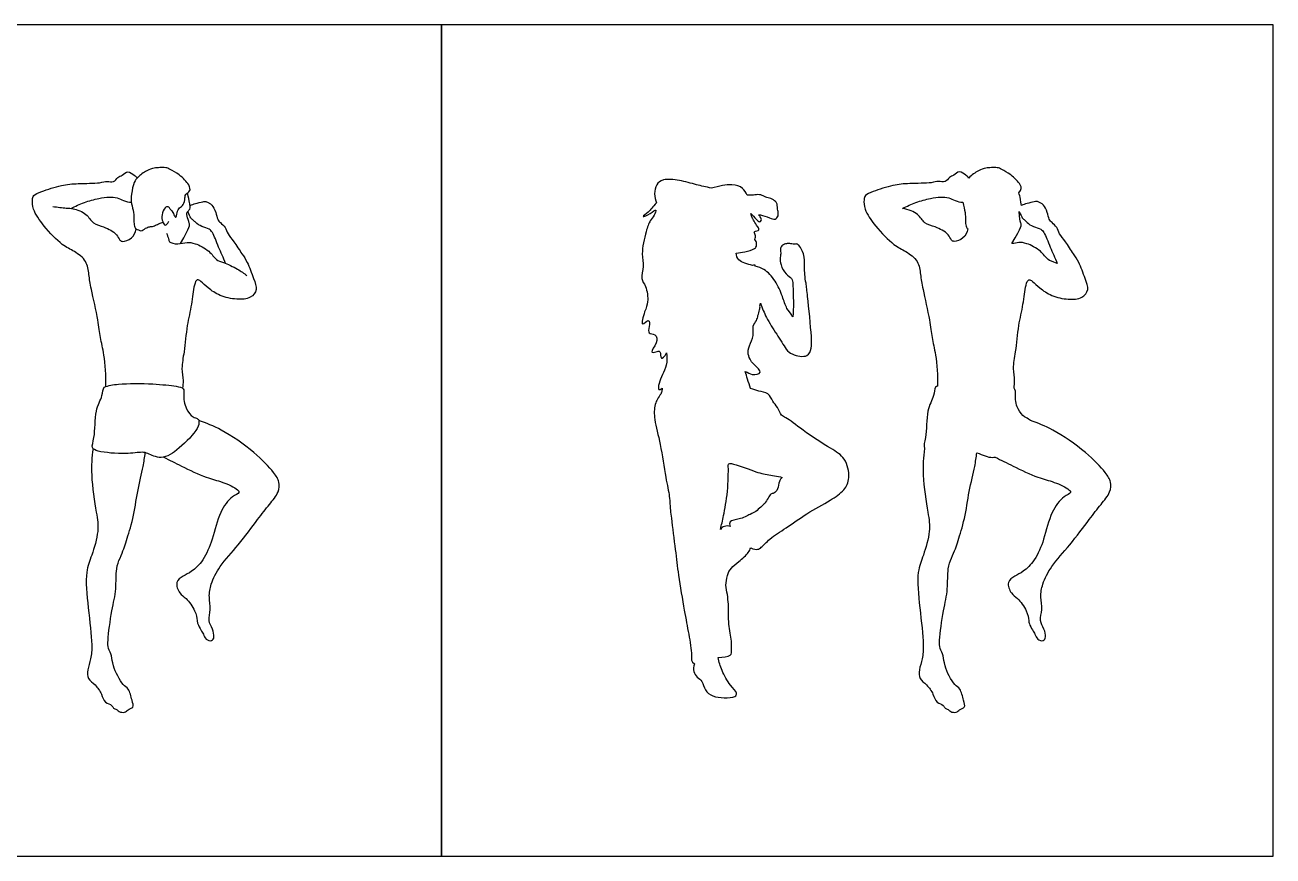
# Model space of a CAD drawing. Header units: millimetres. Extents: x 0 to 18.9, y 0.1 to 18.6.
# Drawn here: x 14.774 to 18.891, y 9.734 to 12.477 of the extents above; entities that cross this region are included whole.
import ezdxf

# ---------------------------------------------------------------- set-up
doc = ezdxf.new("R2010")
doc.units = ezdxf.units.MM
for name, color, linetype, true_color in [('AG-OUTLINE', 7, 'Continuous', 0x8000ff), ('AG-PEOPLE', 7, 'Continuous', 0x66ccff), ('X-VIEWPORT', 7, 'Continuous', 0xfb0280)]:
    doc.layers.add(name, color=color, linetype=linetype, true_color=true_color)

msp = doc.modelspace()

# ---------------------------------------------------------------- linework, layer by layer
at = {"layer": 'AG-OUTLINE'}
msp.add_lwpolyline([(17.1985, 11.5491), (17.2012, 11.5587)], dxfattribs=at)
for points, knots in [([(17.8875, 11.9721), (17.8846, 11.9756), (17.8782, 11.9814), (17.8567, 11.9985), (17.8385, 11.9801), (17.8231, 11.9759), (17.8109, 11.9559), (17.7868, 11.963), (17.7634, 11.9542), (17.6904, 11.9548), (17.6396, 11.95), (17.5747, 11.9291), (17.5449, 11.9169), (17.5411, 11.8996), (17.5428, 11.8654), (17.5795, 11.8118), (17.6382, 11.7501), (17.6797, 11.7315), (17.7233, 11.6998), (17.7282, 11.6516), (17.7359, 11.6041), (17.7597, 11.5034), (17.7652, 11.4456), (17.7806, 11.3871), (17.7852, 11.3196), (17.7847, 11.2854)], [-8.737676, -8.737676, -8.737676, -8.737676, -8.521739, -8.244047, -7.973776, -7.739982, -7.482202, -7.217501, -6.927123, -6.440659, -6.006436, -5.528902, -5.215082, -4.993105, -4.669079, -4.198288, -3.663755, -3.268339, -2.860975, -2.475995, -2.064861, -1.477242, -1.032091, -0.587518, 0, 0, 0, 0]), ([(18.0533, 11.9232), (18.0635, 11.9342), (18.0596, 11.9528), (18.0278, 11.9835), (17.9971, 12.0007), (17.9823, 12.0075), (17.9618, 12.0067), (17.9431, 12.0052), (17.9187, 11.9984), (17.8973, 11.9816), (17.8875, 11.9721)], [1.849953, 1.849953, 1.849953, 1.849953, 2.129339, 2.551662, 2.922804, 3.170577, 3.446193, 3.716684, 4.032289, 4.412742, 4.412742, 4.412742, 4.412742]), ([(17.0386, 11.9386), (17.0208, 11.9428), (16.9867, 11.95), (16.9351, 11.9658), (16.8804, 11.9708), (16.8554, 11.9518), (16.8494, 11.92), (16.8536, 11.8997), (16.8576, 11.8902)], [-2.198383, -2.198383, -2.198383, -2.198383, -1.823712, -1.376095, -0.951937, -0.64618, -0.324967, 0, 0, 0, 0]), ([(17.1565, 11.916), (17.153, 11.9236), (17.142, 11.942), (17.1056, 11.955), (17.0641, 11.9452), (17.0386, 11.9386)], [-16.691793, -16.691793, -16.691793, -16.691793, -16.401294, -16.021799, -15.538429, -15.538429, -15.538429, -15.538429]), ([(17.1686, 11.8547), (17.1746, 11.8489), (17.1854, 11.8369), (17.1967, 11.8258), (17.2052, 11.8311), (17.2017, 11.8441), (17.1917, 11.852), (17.2027, 11.8502), (17.2302, 11.842), (17.2491, 11.8321), (17.2609, 11.8479), (17.2586, 11.8614), (17.2558, 11.8762), (17.2562, 11.8859), (17.2506, 11.8951), (17.2351, 11.9061), (17.2175, 11.9079), (17.2023, 11.9183), (17.1819, 11.9171), (17.1707, 11.9149), (17.1565, 11.916)], [-10.632944, -10.632944, -10.632944, -10.632944, -10.330505, -10.066152, -9.895408, -9.651936, -9.451, -9.28592, -8.906335, -8.607941, -8.344498, -8.092028, -7.829139, -7.622642, -7.40686, -7.115643, -6.830329, -6.545061, -6.245429, -5.955575, -5.955575, -5.955575, -5.955575]), ([(17.6696, 11.8719), (17.6837, 11.8793), (17.7124, 11.8921), (17.7603, 11.9059), (17.7943, 11.91), (17.8221, 11.9087), (17.8423, 11.8961), (17.8599, 11.8931), (17.8686, 11.8922)], [0, 0, 0, 0, 0.401319, 0.809856, 1.150567, 1.448256, 1.727297, 2.025027, 2.025027, 2.025027, 2.025027]), ([(18.062, 11.8818), (18.0587, 11.8983), (18.0558, 11.9141), (18.0541, 11.9201), (18.0533, 11.9232)], [2.714429, 2.714429, 2.714429, 2.714429, 3.0793341, 3.3134729, 3.3134729, 3.3134729, 3.3134729]), ([(16.8576, 11.8902), (16.8451, 11.8767), (16.834, 11.861), (16.803, 11.8402), (16.8385, 11.8529), (16.8597, 11.8749), (16.85, 11.8458), (16.8352, 11.8312), (16.8218, 11.7945), (16.8058, 11.7212), (16.8181, 11.6827), (16.803, 11.6382), (16.8254, 11.6166), (16.8316, 11.5604), (16.8193, 11.5367), (16.802, 11.4744), (16.8356, 11.5128), (16.8344, 11.4801), (16.8277, 11.4569), (16.8568, 11.4593), (16.863, 11.4269), (16.8326, 11.3946), (16.8565, 11.3971), (16.8728, 11.4055), (16.8693, 11.3669), (16.8842, 11.383), (16.8906, 11.3949)], [-13.830789, -13.830789, -13.830789, -13.830789, -13.490414, -13.216819, -12.920707, -12.647874, -12.396241, -12.116846, -11.749888, -11.239695, -10.857984, -10.481216, -10.163835, -9.7415, -9.390601, -9.016297, -8.740591, -8.474999, -8.205405, -7.944516, -7.635324, -7.296622, -7.076452, -6.862694, -6.586916, -6.316836, -6.316836, -6.316836, -6.316836]), ([(17.8846, 11.8041), (17.8822, 11.7931), (17.8729, 11.7716), (17.8399, 11.7608), (17.8292, 11.7666), (17.8209, 11.7873), (17.8, 11.8002), (17.7778, 11.8121), (17.7387, 11.8202), (17.7236, 11.8561), (17.689, 11.8681), (17.6696, 11.8719)], [-3.447165, -3.447165, -3.447165, -3.447165, -3.100564, -2.768704, -2.578102, -2.306676, -2.013496, -1.710138, -1.349232, -0.986757, -0.58185, -0.58185, -0.58185, -0.58185]), ([(17.8686, 11.8922), (17.8709, 11.8776), (17.8768, 11.8593), (17.8766, 11.8328), (17.8778, 11.8135), (17.8815, 11.8061), (17.8846, 11.8041)], [5.274137, 5.274137, 5.274137, 5.274137, 5.606985, 5.927028, 6.198315, 6.392849, 6.392849, 6.392849, 6.392849]), ([(18.0303, 11.7557), (18.0639, 11.8136), (18.0587, 11.8241), (18.0543, 11.84), (18.0544, 11.8617)], [0, 0, 0, 0, 0.954927, 2.282045, 2.282045, 2.282045, 2.282045]), ([(18.0371, 11.2788), (18.0381, 11.287), (18.0406, 11.304), (18.0322, 11.3456), (18.044, 11.3995), (18.0506, 11.4864), (18.068, 11.5525), (18.0736, 11.615), (18.0842, 11.6403), (18.0998, 11.6305), (18.1224, 11.6076), (18.1607, 11.5815), (18.215, 11.5701), (18.262, 11.5731), (18.2863, 11.6044), (18.271, 11.6407), (18.2523, 11.6951), (18.2332, 11.7209), (18.2077, 11.7627), (18.1858, 11.7866), (18.1802, 11.8101), (18.1621, 11.8247), (18.1517, 11.8357), (18.1482, 11.8589), (18.1355, 11.884), (18.1258, 11.8887), (18.1168, 11.8954), (18.1035, 11.8939), (18.0795, 11.8882), (18.0679, 11.8841), (18.062, 11.8818)], [-9.262012, -9.262012, -9.262012, -9.262012, -8.97284, -8.606374, -8.172573, -7.632391, -7.139995, -6.67883, -6.418151, -6.210936, -5.880074, -5.484254, -5.050734, -4.661437, -4.334752, -3.980067, -3.542183, -3.206677, -2.804133, -2.473433, -2.19647, -1.923734, -1.703784, -1.422777, -1.119286, -0.932909, -0.748774, -0.540629, -0.253331, 0, 0, 0, 0]), ([(18.0544, 11.8617), (18.0597, 11.8494), (18.0633, 11.8403), (18.0732, 11.8332), (18.0806, 11.8241), (18.1001, 11.8104), (18.1262, 11.8049), (18.1374, 11.7924), (18.1571, 11.7415), (18.1718, 11.7085), (18.1794, 11.6905)], [-2.405395, -2.405395, -2.405395, -2.405395, -2.182848, -1.97131, -1.763778, -1.46481, -1.153906, -0.913142, -0.46953, 0, 0, 0, 0]), ([(17.1208, 11.7247), (17.1301, 11.7253), (17.1503, 11.7284), (17.1818, 11.7371), (17.1892, 11.749), (17.1869, 11.7633), (17.1811, 11.7692), (17.1841, 11.7768), (17.1839, 11.7811), (17.1823, 11.7878), (17.1782, 11.794), (17.1847, 11.798), (17.1938, 11.7972), (17.1962, 11.8059), (17.1875, 11.8169), (17.1772, 11.8331), (17.1728, 11.8401), (17.1699, 11.8497), (17.1686, 11.8547)], [0.07326, 0.07326, 0.07326, 0.07326, 0.350146, 0.690392, 0.894987, 1.108056, 1.269245, 1.425194, 1.547895, 1.702386, 1.84745, 1.989272, 2.15872, 2.306185, 2.524564, 2.780733, 2.961705, 3.148932, 3.148932, 3.148932, 3.148932]), ([(17.2012, 11.5587), (17.2065, 11.5427), (17.2204, 11.5076), (17.2535, 11.459), (17.2846, 11.4068), (17.3033, 11.3883), (17.3585, 11.3772), (17.3693, 11.4131), (17.3698, 11.4487), (17.3561, 11.5813), (17.3516, 11.6223), (17.3457, 11.6538), (17.3467, 11.6801), (17.3454, 11.7216), (17.3307, 11.7474), (17.3215, 11.7564), (17.3076, 11.7523), (17.2947, 11.7581), (17.2831, 11.7547), (17.2685, 11.7501), (17.2652, 11.7331), (17.2689, 11.7253), (17.2644, 11.7087), (17.2669, 11.6847), (17.282, 11.6538), (17.3065, 11.6419), (17.3078, 11.6196), (17.3098, 11.5585), (17.3086, 11.5296), (17.3078, 11.5141)], [0.077591, 0.077591, 0.077591, 0.077591, 0.456241, 0.926568, 1.37381, 1.6794, 2.079913, 2.387941, 2.753075, 3.425594, 3.816395, 4.130049, 4.433093, 4.81085, 5.126342, 5.319779, 5.530463, 5.744863, 5.946053, 6.166566, 6.393485, 6.562141, 6.793766, 7.08377, 7.424121, 7.711114, 7.972204, 8.426466, 8.825191, 8.825191, 8.825191, 8.825191]), ([(18.1794, 11.6905), (18.1627, 11.6969), (18.1473, 11.7006), (18.1265, 11.7339), (18.0796, 11.7573), (18.0549, 11.7611), (18.0382, 11.7567), (18.0303, 11.7557)], [-2.504078, -2.504078, -2.504078, -2.504078, -2.201617, -1.833687, -1.398896, -1.086265, -0.837599, -0.837599, -0.837599, -0.837599]), ([(17.1741, 11.6836), (17.1582, 11.6875), (17.1271, 11.6959), (17.121, 11.7158), (17.1208, 11.7247)], [-0.7015323, -0.7015323, -0.7015323, -0.7015323, -0.2886639, -0.0254023, -0.0254023, -0.0254023, -0.0254023]), ([(17.1832, 11.6813), (17.1834, 11.6819), (17.1834, 11.6837), (17.1811, 11.685), (17.1764, 11.6853), (17.1743, 11.6837), (17.1741, 11.6836)], [8.1553389, 8.1553389, 8.1553389, 8.1553389, 8.1965858, 8.2938935, 8.4431996, 8.4575998, 8.4575998, 8.4575998, 8.4575998]), ([(17.3078, 11.5141), (17.2984, 11.5282), (17.2855, 11.5405), (17.2734, 11.5835), (17.2517, 11.6328), (17.2164, 11.6719), (17.1936, 11.6787), (17.1832, 11.6813)], [-2.690663, -2.690663, -2.690663, -2.690663, -2.374701, -1.978794, -1.52481, -1.082132, -0.783265, -0.783265, -0.783265, -0.783265]), ([(17.1506, 11.3338), (17.1586, 11.3299), (17.1731, 11.32), (17.2126, 11.3278), (17.18, 11.3552), (17.1687, 11.3688), (17.1574, 11.391), (17.1627, 11.4198), (17.1812, 11.4511), (17.1724, 11.4839), (17.1887, 11.5012), (17.1923, 11.5183), (17.1967, 11.5358), (17.2001, 11.5466), (17.1985, 11.5491)], [3.038922, 3.038922, 3.038922, 3.038922, 3.27764, 3.583377, 3.898558, 4.165163, 4.442175, 4.753626, 5.104039, 5.429227, 5.699116, 5.941019, 6.200804, 6.392173, 6.392173, 6.392173, 6.392173]), ([(16.8906, 11.3949), (16.8926, 11.3817), (16.8925, 11.3544), (16.8773, 11.3234), (16.8659, 11.2969), (16.8614, 11.2703), (16.8714, 11.2751), (16.8767, 11.2782)], [0, 0, 0, 0, 0.369976, 0.710961, 1.040777, 1.296609, 1.472144, 1.472144, 1.472144, 1.472144]), ([(17.1681, 11.278), (17.1645, 11.2879), (17.1577, 11.308), (17.1529, 11.3252), (17.1506, 11.3338)], [-0.6323306, -0.6323306, -0.6323306, -0.6323306, -0.3028591, 0, 0, 0, 0]), ([(17.7783, 11.2817), (17.7748, 11.2768), (17.7741, 11.2498), (17.746, 11.2053), (17.7504, 11.1181), (17.7378, 11.0897), (17.742, 11.0793)], [0, 0, 0, 0, 0.337086, 0.788949, 1.34984, 1.69757, 1.69757, 1.69757, 1.69757]), ([(16.8722, 11.2592), (16.8629, 11.2483), (16.8496, 11.2239), (16.8495, 11.172), (16.8723, 11.0923), (16.8863, 10.9876), (16.9009, 10.9232), (16.9014, 10.8948), (16.9066, 10.847), (16.9204, 10.7423), (16.9287, 10.6629), (16.9492, 10.5447), (16.9635, 10.4689), (16.9759, 10.4011), (16.971, 10.3756), (16.9824, 10.3687)], [13.224199, 13.224199, 13.224199, 13.224199, 13.575313, 14.005819, 14.562938, 15.199817, 15.684838, 15.995532, 16.409825, 17.03055, 17.592469, 18.248282, 18.798668, 19.32175, 19.629631, 19.629631, 19.629631, 19.629631]), ([(16.8767, 11.2782), (16.8764, 11.2757), (16.8751, 11.2688), (16.8735, 11.2631), (16.8722, 11.2592)], [-0.3125691, -0.3125691, -0.3125691, -0.3125691, -0.2056005, 0, 0, 0, 0]), ([(17.1686, 10.7518), (17.1792, 10.7467), (17.1912, 10.7452), (17.2049, 10.7531), (17.2321, 10.7846), (17.287, 10.8176), (17.3525, 10.8653), (17.4299, 10.9071), (17.4777, 10.9392), (17.4984, 10.9824), (17.4819, 11.0508), (17.4307, 11.08), (17.343, 11.1361), (17.2873, 11.1821), (17.2678, 11.1867), (17.2579, 11.2172), (17.24, 11.2338), (17.2285, 11.265), (17.1936, 11.2678), (17.1784, 11.2738), (17.1681, 11.278)], [3.998227, 3.998227, 3.998227, 3.998227, 4.262523, 4.480862, 4.849453, 5.322363, 5.858078, 6.412443, 6.850728, 7.240696, 7.705024, 8.150436, 8.762393, 9.254374, 9.497592, 9.811403, 10.10863, 10.427835, 10.754792, 11.065765, 11.065765, 11.065765, 11.065765]), ([(18.0909, 11.1715), (18.0825, 11.1805), (18.0692, 11.1809), (18.0491, 11.2106), (18.0414, 11.2342), (18.0418, 11.258), (18.0424, 11.2724), (18.0371, 11.2788)], [4.880308, 4.880308, 4.880308, 4.880308, 5.139433, 5.526001, 5.862963, 6.187012, 6.468814, 6.468814, 6.468814, 6.468814]), ([(17.9753, 11.051), (17.9947, 11.0408), (18.0327, 11.022), (18.1156, 10.9814), (18.1665, 10.9714), (18.218, 10.9469), (18.2275, 10.9322), (18.1958, 10.9209), (18.1571, 10.8681), (18.1372, 10.7803), (18.1087, 10.7114), (18.0691, 10.6724), (18.0399, 10.6596), (18.0112, 10.64), (18.0262, 10.5991), (18.0504, 10.5863), (18.0796, 10.5455), (18.0864, 10.5124), (18.086, 10.5004), (18.0984, 10.4802), (18.1065, 10.4672), (18.1121, 10.4483), (18.135, 10.4418), (18.1434, 10.4585), (18.1369, 10.4846), (18.1195, 10.511), (18.1323, 10.5486), (18.1231, 10.5897), (18.13, 10.6342), (18.1602, 10.6943), (18.2225, 10.76), (18.2838, 10.8446), (18.3222, 10.893), (18.3558, 10.9335), (18.3586, 10.9703), (18.3369, 11.0038), (18.2738, 11.0709), (18.167, 11.1432), (18.1164, 11.1628), (18.0909, 11.1715)], [0, 0, 0, 0, 0.470522, 1.019092, 1.455712, 1.883317, 2.070276, 2.363852, 2.830309, 3.387125, 3.890495, 4.310438, 4.640014, 4.952833, 5.298565, 5.605759, 6.014239, 6.344892, 6.543535, 6.817255, 7.050963, 7.300273, 7.551668, 7.770873, 8.067793, 8.385803, 8.737699, 9.110309, 9.492783, 9.959876, 10.519602, 11.113758, 11.575024, 11.985461, 12.316587, 12.666057, 13.223867, 13.88558, 14.406946, 14.406946, 14.406946, 14.406946]), ([(17.742, 11.0793), (17.7384, 11.0501), (17.7329, 10.9936), (17.7529, 10.868), (17.7627, 10.8081), (17.7386, 10.7253), (17.7145, 10.6709), (17.7257, 10.5535), (17.7401, 10.4346), (17.7361, 10.3871), (17.7231, 10.3496), (17.7228, 10.318), (17.751, 10.3002), (17.7708, 10.2697), (17.7792, 10.2395), (17.8052, 10.2342), (17.8083, 10.2213), (17.8204, 10.2193), (17.8266, 10.2096), (17.8481, 10.2066), (17.8557, 10.2186), (17.8788, 10.2233), (17.8697, 10.2492), (17.8613, 10.2886), (17.8383, 10.2967), (17.8052, 10.3624), (17.8057, 10.3939), (17.7914, 10.4207), (17.7901, 10.4484), (17.8033, 10.5472), (17.82, 10.6126), (17.8166, 10.6821), (17.8304, 10.7169), (17.8444, 10.7495), (17.8526, 10.7769), (17.8769, 10.8512), (17.887, 10.936), (17.9083, 11.0189), (17.9122, 11.0503), (17.9142, 11.0656)], [0, 0, 0, 0, 0.544778, 1.188676, 1.650367, 2.169982, 2.617241, 3.245758, 3.886556, 4.281351, 4.640759, 4.947503, 5.268123, 5.620411, 5.935312, 6.210576, 6.402401, 6.58932, 6.782807, 7.031788, 7.244674, 7.489985, 7.766931, 8.126951, 8.404688, 8.888069, 9.223595, 9.522298, 9.826121, 10.397591, 10.896512, 11.367159, 11.721932, 12.056567, 12.366333, 12.869467, 13.423459, 13.954003, 14.348821, 14.348821, 14.348821, 14.348821]), ([(17.9142, 11.0656), (17.934, 11.0581), (17.9532, 11.0482), (17.9723, 11.0504), (17.9753, 11.051)], [3.033144, 3.033144, 3.033144, 3.033144, 3.5233082, 3.6132435, 3.6132435, 3.6132435, 3.6132435]), ([(17.0687, 10.8126), (17.0721, 10.8276), (17.0793, 10.8586), (17.0933, 10.9313), (17.0953, 11.0178), (17.0929, 11.0369), (17.1805, 11.0038), (17.219, 10.9921), (17.2558, 10.9886), (17.2726, 10.9841)], [0, 0, 0, 0, 0.412428, 0.946989, 1.444462, 1.660363, 2.068159, 2.486361, 2.888867, 2.888867, 2.888867, 2.888867]), ([(17.2726, 10.9841), (17.2688, 10.98), (17.2606, 10.9712), (17.2598, 10.9454), (17.2458, 10.9304), (17.2335, 10.9309), (17.2254, 10.9148), (17.2156, 10.8974), (17.2009, 10.8868), (17.1858, 10.8704), (17.1656, 10.862), (17.1326, 10.8445), (17.0966, 10.8422), (17.0985, 10.8281), (17.1006, 10.8223)], [0, 0, 0, 0, 0.239918, 0.533255, 0.784423, 0.972033, 1.208599, 1.472165, 1.721262, 1.991274, 2.263425, 2.62962, 2.956594, 3.161827, 3.161827, 3.161827, 3.161827]), ([(17.1006, 10.8223), (17.0946, 10.8241), (17.0809, 10.8247), (17.0719, 10.8169), (17.0687, 10.8126)], [0, 0, 0, 0, 0.2549631, 0.4910969, 0.4910969, 0.4910969, 0.4910969]), ([(17.0859, 10.6287), (17.0887, 10.6375), (17.0893, 10.661), (17.1034, 10.6863), (17.1293, 10.7057), (17.162, 10.7351), (17.1663, 10.7465), (17.1686, 10.7518)], [3.096876, 3.096876, 3.096876, 3.096876, 3.427055, 3.735014, 4.073456, 4.456533, 4.700765, 4.700765, 4.700765, 4.700765]), ([(17.0609, 10.3895), (17.0767, 10.3908), (17.1061, 10.3927), (17.1053, 10.4151), (17.1061, 10.4451), (17.0933, 10.5011), (17.097, 10.5656), (17.0899, 10.6078), (17.0859, 10.6287)], [20.435026, 20.435026, 20.435026, 20.435026, 20.787238, 21.050009, 21.373091, 21.813283, 22.287486, 22.754737, 22.754737, 22.754737, 22.754737]), ([(16.9824, 10.3687), (16.9796, 10.3606), (16.9783, 10.3423), (16.9913, 10.3241), (17.0103, 10.3124), (17.0157, 10.2799), (17.0434, 10.2595), (17.0788, 10.2564), (17.1173, 10.2566), (17.1256, 10.2743), (17.0981, 10.2987), (17.0721, 10.3462), (17.0638, 10.3749), (17.0609, 10.3895)], [0, 0, 0, 0, 0.296617, 0.565285, 0.83296, 1.155881, 1.484172, 1.841329, 2.19216, 2.398227, 2.734122, 3.170264, 3.562252, 3.562252, 3.562252, 3.562252])]:
    msp.add_open_spline(points, degree=3, knots=knots, dxfattribs=at)
msp.add_open_spline([(17.7847, 11.2854), (17.7817, 11.2846), (17.7797, 11.2837), (17.7783, 11.2817)], degree=3, dxfattribs=at)
at = {"layer": 'AG-PEOPLE'}
for points, knots in [([(15.0415, 11.2854), (15.042, 11.3196), (15.0374, 11.3871), (15.022, 11.4456), (15.0165, 11.5034), (14.9927, 11.6041), (14.985, 11.6516), (14.9801, 11.6998), (14.9365, 11.7315), (14.895, 11.7501), (14.8363, 11.8118), (14.7996, 11.8654), (14.7979, 11.8996), (14.8017, 11.9169), (14.8315, 11.9291), (14.8964, 11.95), (14.9472, 11.9548), (15.0202, 11.9542), (15.0436, 11.963), (15.0677, 11.9559), (15.0799, 11.9759), (15.0953, 11.9801), (15.1135, 11.9985), (15.135, 11.9814), (15.1414, 11.9756), (15.1443, 11.9721)], [0, 0, 0, 0, 0.587518, 1.032091, 1.477242, 2.064861, 2.475995, 2.860975, 3.268339, 3.663755, 4.198288, 4.669079, 4.993105, 5.215082, 5.528902, 6.006436, 6.440659, 6.927123, 7.217501, 7.482202, 7.739982, 7.973776, 8.244047, 8.521739, 8.737676, 8.737676, 8.737676, 8.737676]), ([(15.2535, 11.8697), (15.2614, 11.8606), (15.2649, 11.8518), (15.2734, 11.8367), (15.2758, 11.8595), (15.283, 11.8748), (15.2992, 11.8826), (15.3018, 11.9064), (15.304, 11.9215), (15.3216, 11.9279), (15.3164, 11.9528), (15.2846, 11.9835), (15.2539, 12.0007), (15.2391, 12.0075), (15.2186, 12.0067), (15.1999, 12.0052), (15.1755, 11.9984), (15.1454, 11.9748), (15.1335, 11.959), (15.1243, 11.9188), (15.1245, 11.8875), (15.1336, 11.8593), (15.1334, 11.8328), (15.1346, 11.8135), (15.1397, 11.8032), (15.1494, 11.8023), (15.1571, 11.7951), (15.1725, 11.8076), (15.1854, 11.8122), (15.1981, 11.8122), (15.2117, 11.8192), (15.218, 11.8217), (15.2256, 11.8248), (15.2294, 11.8261)], [0, 0, 0, 0, 0.227474, 0.417448, 0.650947, 0.903733, 1.140295, 1.421501, 1.64758, 1.87246, 2.136952, 2.53676, 2.888115, 3.122678, 3.383601, 3.639671, 3.93845, 4.29862, 4.564569, 4.936997, 5.273376, 5.592009, 5.898383, 6.158084, 6.344309, 6.520376, 6.693289, 6.941199, 7.163728, 7.37432, 7.6006, 7.759663, 7.96402, 7.96402, 7.96402, 7.96402]), ([(14.9264, 11.8719), (14.9405, 11.8793), (14.9692, 11.8921), (15.0171, 11.9059), (15.0511, 11.91), (15.0789, 11.9087), (15.0991, 11.8961), (15.1167, 11.8931), (15.1254, 11.8922)], [0, 0, 0, 0, 0.401319, 0.809856, 1.150567, 1.448256, 1.727297, 2.025027, 2.025027, 2.025027, 2.025027]), ([(15.2871, 11.7557), (15.3207, 11.8136), (15.3155, 11.8241), (15.3095, 11.8458), (15.3066, 11.8559), (15.3114, 11.8623), (15.3188, 11.8694), (15.3197, 11.8784), (15.3169, 11.891), (15.3138, 11.9079), (15.3101, 11.9232)], [0, 0, 0, 0, 0.407544, 0.973933, 1.332225, 1.641873, 2.005974, 2.3362, 2.757555, 3.313473, 3.313473, 3.313473, 3.313473]), ([(14.8666, 11.8783), (14.8812, 11.8765), (14.9111, 11.8723), (14.9329, 11.8726), (14.9804, 11.8561), (14.9955, 11.8202), (15.0346, 11.8121), (15.0568, 11.8002), (15.0777, 11.7873), (15.086, 11.7666), (15.0967, 11.7608), (15.1297, 11.7716), (15.139, 11.7931), (15.1414, 11.8041)], [0, 0, 0, 0, 0.385337, 0.664975, 1.058134, 1.410094, 1.76053, 2.055087, 2.339762, 2.603314, 2.788387, 3.110619, 3.447165, 3.447165, 3.447165, 3.447165]), ([(15.2535, 11.8697), (15.2522, 11.8728), (15.2469, 11.8794), (15.2346, 11.8745), (15.224, 11.8503), (15.227, 11.8295), (15.2357, 11.8123), (15.2448, 11.8201), (15.2494, 11.8295)], [0, 0, 0, 0, 0.205836, 0.412189, 0.735337, 1.040908, 1.284532, 1.505987, 1.505987, 1.505987, 1.505987]), ([(15.3188, 11.8818), (15.3247, 11.8841), (15.3363, 11.8882), (15.3603, 11.8939), (15.3736, 11.8954), (15.3826, 11.8887), (15.3923, 11.884), (15.405, 11.8589), (15.4085, 11.8357), (15.4189, 11.8247), (15.437, 11.8101), (15.4426, 11.7866), (15.4645, 11.7627), (15.49, 11.7209), (15.5091, 11.6951), (15.5278, 11.6407), (15.5431, 11.6044), (15.5188, 11.5731), (15.4718, 11.5701), (15.4175, 11.5815), (15.3792, 11.6076), (15.3566, 11.6305), (15.341, 11.6403), (15.3304, 11.615), (15.3248, 11.5525), (15.3074, 11.4864), (15.3008, 11.3995), (15.289, 11.3456), (15.2974, 11.304), (15.2949, 11.287), (15.2939, 11.2788)], [0, 0, 0, 0, 0.253331, 0.540629, 0.748774, 0.932909, 1.119286, 1.422777, 1.703784, 1.923734, 2.19647, 2.473433, 2.804133, 3.206677, 3.542183, 3.980067, 4.334752, 4.661437, 5.050734, 5.484254, 5.880074, 6.210936, 6.418151, 6.67883, 7.139995, 7.632391, 8.172573, 8.606374, 8.97284, 9.262012, 9.262012, 9.262012, 9.262012]), ([(15.4362, 11.6905), (15.4286, 11.7085), (15.4139, 11.7415), (15.3942, 11.7924), (15.383, 11.8049), (15.3569, 11.8104), (15.3374, 11.8241), (15.33, 11.8332), (15.3201, 11.8403), (15.3165, 11.8494), (15.3112, 11.8617)], [0, 0, 0, 0, 0.46953, 0.913142, 1.153906, 1.46481, 1.763778, 1.97131, 2.182848, 2.405395, 2.405395, 2.405395, 2.405395]), ([(15.241, 11.7902), (15.2434, 11.7841), (15.249, 11.7723), (15.2485, 11.7592), (15.2799, 11.752), (15.3094, 11.7614), (15.3364, 11.7573), (15.3833, 11.7339), (15.4041, 11.7006), (15.4294, 11.6945), (15.4772, 11.6719), (15.4965, 11.6578), (15.5063, 11.6501)], [0, 0, 0, 0, 0.257244, 0.445735, 0.75062, 1.075801, 1.375277, 1.791772, 2.14422, 2.433954, 2.850521, 3.205051, 3.205051, 3.205051, 3.205051]), ([(15.0351, 11.2817), (15.0316, 11.2768), (15.0309, 11.2498), (15.0028, 11.2053), (15.0072, 11.1181), (14.9907, 11.0808), (15.0188, 11.0672), (15.1054, 11.0594), (15.1599, 11.0689), (15.18, 11.0636), (15.227, 11.0395), (15.2851, 11.0786), (15.3448, 11.1407), (15.3501, 11.1688), (15.3436, 11.1803), (15.326, 11.1809), (15.3059, 11.2106), (15.2982, 11.2342), (15.2986, 11.258), (15.2996, 11.2801), (15.2688, 11.286), (15.1951, 11.2946), (15.0885, 11.2942), (15.0497, 11.2877), (15.0351, 11.2817)], [0, 0, 0, 0, 0.331149, 0.775053, 1.326065, 1.667671, 1.94862, 2.508771, 2.945044, 3.207283, 3.603184, 4.089442, 4.640169, 4.933452, 5.121269, 5.351641, 5.695316, 5.994888, 6.282981, 6.533514, 6.82484, 7.343658, 7.969772, 8.342987, 8.342987, 8.342987, 8.342987]), ([(15.2321, 11.051), (15.2515, 11.0408), (15.2895, 11.022), (15.3724, 10.9814), (15.4233, 10.9714), (15.4748, 10.9469), (15.4843, 10.9322), (15.4526, 10.9209), (15.4139, 10.8681), (15.394, 10.7803), (15.3655, 10.7114), (15.3259, 10.6724), (15.2967, 10.6596), (15.268, 10.64), (15.283, 10.5991), (15.3072, 10.5863), (15.3364, 10.5455), (15.3432, 10.5124), (15.3428, 10.5004), (15.3552, 10.4802), (15.3633, 10.4672), (15.3689, 10.4483), (15.3918, 10.4418), (15.4002, 10.4585), (15.3937, 10.4846), (15.3763, 10.511), (15.3891, 10.5486), (15.3799, 10.5897), (15.3868, 10.6342), (15.417, 10.6943), (15.4793, 10.76), (15.5406, 10.8446), (15.579, 10.893), (15.6126, 10.9335), (15.6154, 10.9703), (15.5937, 11.0038), (15.5306, 11.0709), (15.4238, 11.1432), (15.3732, 11.1628), (15.3477, 11.1715)], [0, 0, 0, 0, 0.470522, 1.019092, 1.455712, 1.883317, 2.070276, 2.363852, 2.830309, 3.387125, 3.890495, 4.310438, 4.640014, 4.952833, 5.298565, 5.605759, 6.014239, 6.344892, 6.543535, 6.817255, 7.050963, 7.300273, 7.551668, 7.770873, 8.067793, 8.385803, 8.737699, 9.110309, 9.492783, 9.959876, 10.519602, 11.113758, 11.575024, 11.985461, 12.316587, 12.666057, 13.223867, 13.88558, 14.406946, 14.406946, 14.406946, 14.406946]), ([(14.9988, 11.0793), (14.9952, 11.0501), (14.9897, 10.9936), (15.0097, 10.868), (15.0195, 10.8081), (14.9954, 10.7253), (14.9713, 10.6709), (14.9825, 10.5535), (14.9969, 10.4346), (14.9929, 10.3871), (14.9799, 10.3496), (14.9796, 10.318), (15.0078, 10.3002), (15.0276, 10.2697), (15.036, 10.2395), (15.062, 10.2342), (15.0651, 10.2213), (15.0772, 10.2193), (15.0834, 10.2096), (15.1049, 10.2066), (15.1125, 10.2186), (15.1356, 10.2233), (15.1265, 10.2492), (15.1181, 10.2886), (15.0951, 10.2967), (15.062, 10.3624), (15.0625, 10.3939), (15.0482, 10.4207), (15.0469, 10.4484), (15.0601, 10.5472), (15.0768, 10.6126), (15.0734, 10.6821), (15.0872, 10.7169), (15.1012, 10.7495), (15.1094, 10.7769), (15.1337, 10.8512), (15.1438, 10.936), (15.1651, 11.0189), (15.169, 11.0503), (15.171, 11.0656)], [0, 0, 0, 0, 0.544778, 1.188676, 1.650367, 2.169982, 2.617241, 3.245758, 3.886556, 4.281351, 4.640759, 4.947503, 5.268123, 5.620411, 5.935312, 6.210576, 6.402401, 6.58932, 6.782807, 7.031788, 7.244674, 7.489985, 7.766931, 8.126951, 8.404688, 8.888069, 9.223595, 9.522298, 9.826121, 10.397591, 10.896512, 11.367159, 11.721932, 12.056567, 12.366333, 12.869467, 13.423459, 13.954003, 14.348821, 14.348821, 14.348821, 14.348821])]:
    msp.add_open_spline(points, degree=3, knots=knots, dxfattribs=at)
at = {"layer": 'X-VIEWPORT'}
for points in [[(13.405, 12.4774), (13.405, 9.7342), (16.1482, 9.7342), (16.1482, 12.4774)], [(16.1482, 12.4774), (16.1482, 9.7342), (18.8914, 9.7342), (18.8914, 12.4774)]]:
    msp.add_lwpolyline(points, close=True, dxfattribs=at)

doc.saveas('drawing.dxf')
